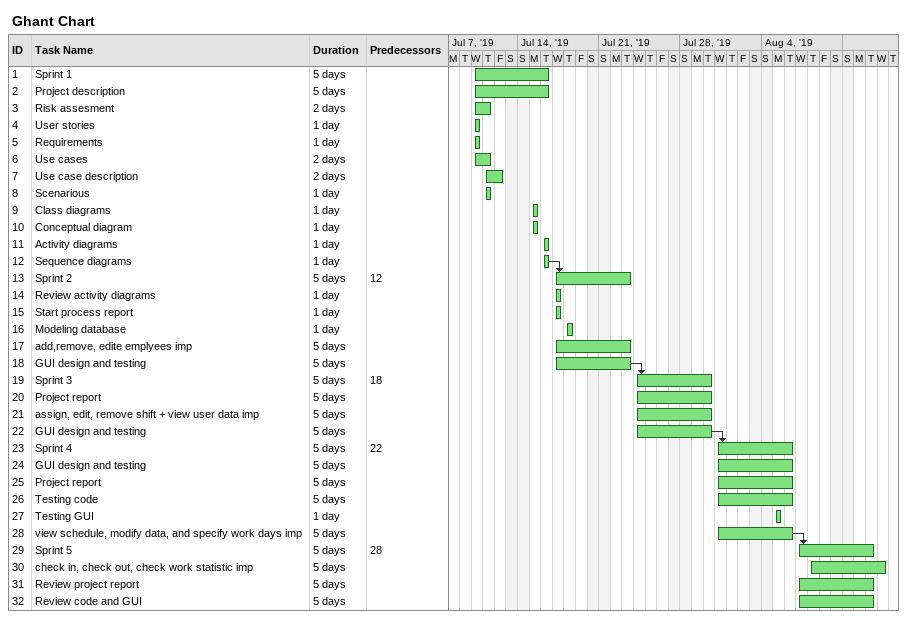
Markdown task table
Ghant Chart

| ID | Task | Duration | Start | Finish | Predecessors |
|---|---|---|---|---|---|
| 1 | Sprint 1 | 5d | 2019-07-10 | 2019-07-16 |  |
| 2 | Project description | 5d | 2019-07-10 | 2019-07-16 |  |
| 3 | Risk assesment | 2d | 2019-07-10 | 2019-07-11 |  |
| 4 | User stories | 1d | 2019-07-10 | 2019-07-10 |  |
| 5 | Requirements | 1d | 2019-07-10 | 2019-07-10 |  |
| 6 | Use cases | 2d | 2019-07-10 | 2019-07-11 |  |
| 7 | Use case description | 2d | 2019-07-11 | 2019-07-12 |  |
| 8 | Scenarious | 1d | 2019-07-11 | 2019-07-11 |  |
| 9 | Class diagrams | 1d | 2019-07-15 | 2019-07-15 |  |
| 10 | Conceptual diagram | 1d | 2019-07-15 | 2019-07-15 |  |
| 11 | Activity diagrams | 1d | 2019-07-16 | 2019-07-16 |  |
| 12 | Sequence diagrams | 1d | 2019-07-16 | 2019-07-16 |  |
| 13 | Sprint 2 | 5d | 2019-07-17 | 2019-07-23 | 12 |
| 14 | Review activity diagrams | 1d | 2019-07-17 | 2019-07-17 |  |
| 15 | Start process report | 1d | 2019-07-17 | 2019-07-17 |  |
| 16 | Modeling database | 1d | 2019-07-18 | 2019-07-18 |  |
| 17 | add,remove, edite emplyees imp | 5d | 2019-07-17 | 2019-07-23 |  |
| 18 | GUI design and testing | 5d | 2019-07-17 | 2019-07-23 |  |
| 19 | Sprint 3 | 5d | 2019-07-24 | 2019-07-30 | 18 |
| 20 | Project report | 5d | 2019-07-24 | 2019-07-30 |  |
| 21 | assign, edit, remove shift + view user data imp | 5d | 2019-07-24 | 2019-07-30 |  |
| 22 | GUI design and testing | 5d | 2019-07-24 | 2019-07-30 |  |
| 23 | Sprint 4 | 5d | 2019-07-31 | 2019-08-06 | 22 |
| 24 | GUI design and testing | 5d | 2019-07-31 | 2019-08-06 |  |
| 25 | Project report | 5d | 2019-07-31 | 2019-08-06 |  |
| 26 | Testing code | 5d | 2019-07-31 | 2019-08-06 |  |
| 27 | Testing GUI | 1d | 2019-08-05 | 2019-08-05 |  |
| 28 | view schedule, modify data, and specify work days imp | 5d | 2019-07-31 | 2019-08-06 |  |
| 29 | Sprint 5 | 5d | 2019-08-07 | 2019-08-13 | 28 |
| 30 | check in, check out, check work statistic imp | 5d | 2019-08-08 | 2019-08-14 |  |
| 31 | Review project report | 5d | 2019-08-07 | 2019-08-13 |  |
| 32 | Review code and GUI | 5d | 2019-08-07 | 2019-08-13 |  |
